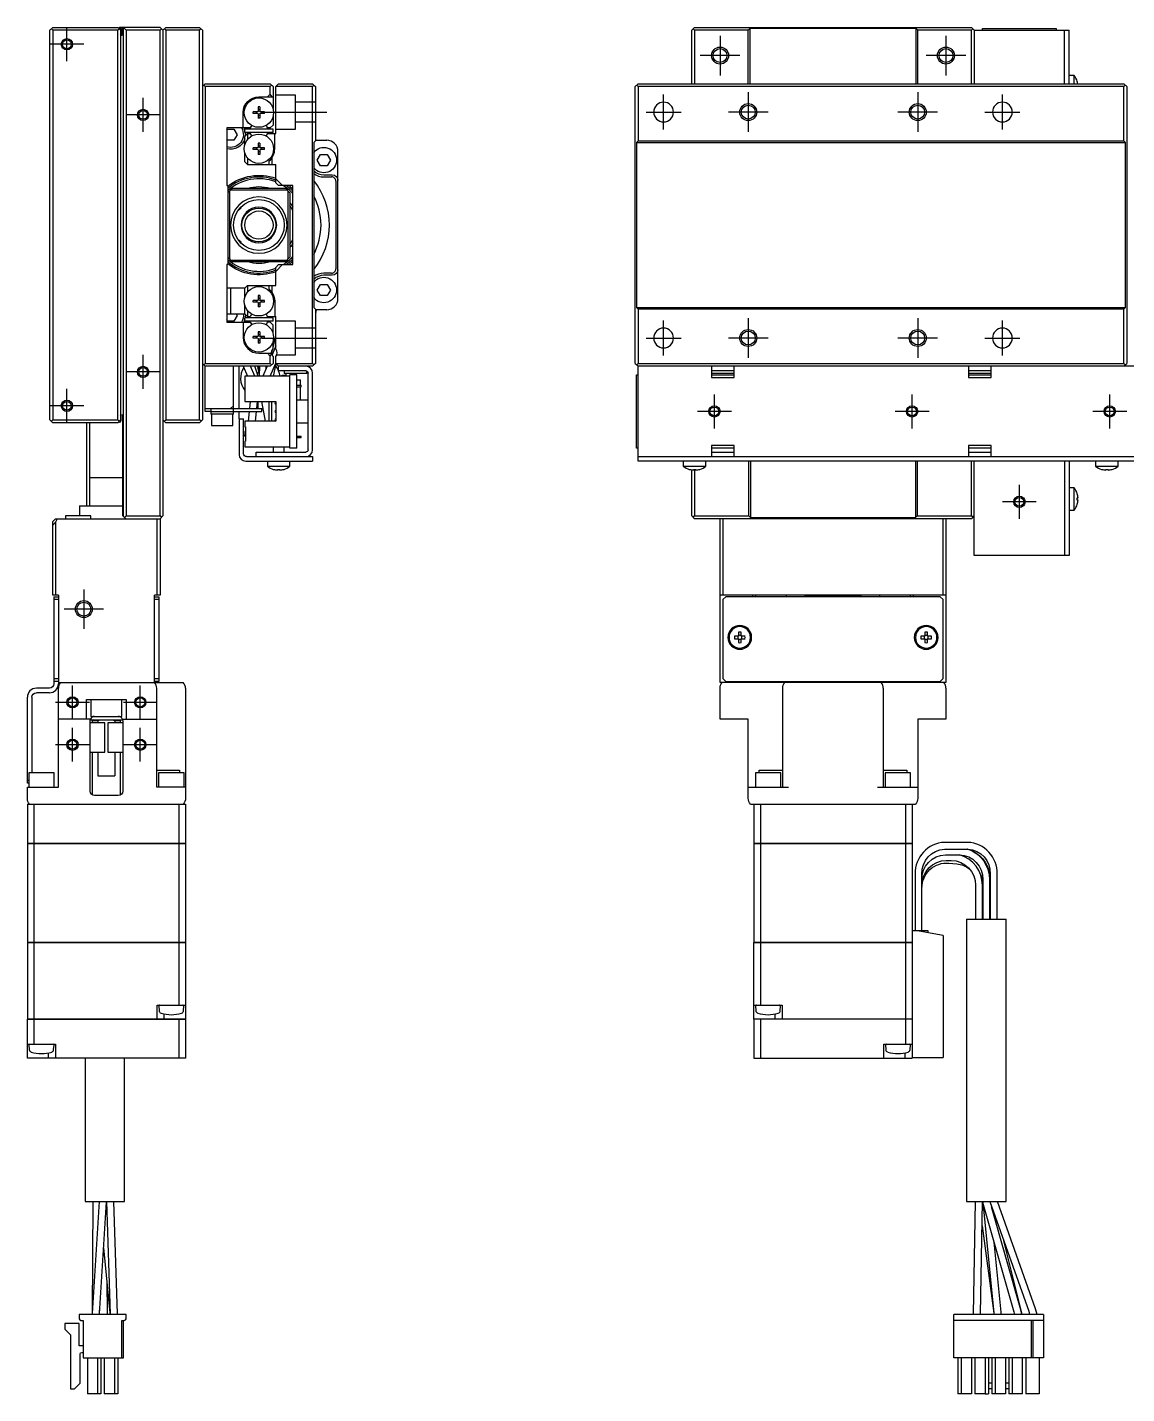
# Model space of a CAD drawing. Extents: x 0 to 762, y -8 to 465.
# Drawn here: x 412.1 to 606.8, y 116.2 to 358.1 of the extents above; entities that cross this region are included whole.
import ezdxf

# ---------------------------------------------------------------- set-up
doc = ezdxf.new("R2010")
doc.units = 0
doc.header["$LTSCALE"] = 0.5
doc.linetypes.add('CENTER', pattern=[50.8, 31.75, -6.35, 6.35, -6.35])
doc.linetypes.add('DASHED', pattern=[19.05, 12.7, -6.35])
for name, color, linetype in [('MSM_CENTER', 1, 'CENTER'), ('MSM_CONTINUOUS', 7, 'CONTINUOUS'), ('MSM_DASHED', 4, 'DASHED'), ('MSM_NARROW', 5, 'CONTINUOUS')]:
    doc.layers.add(name, color=color, linetype=linetype)

msp = doc.modelspace()

# ---------------------------------------------------------------- linework, layer by layer
at = {"layer": 'MSM_CENTER'}
for p, q in [((419.14, 352.1), (419.14, 358.1)), ((534.79, 356.6), (534.79, 349.6)), ((574.79, 356.6), (574.79, 349.6)), ((422.14, 355.1), (416.14, 355.1)), ((538.29, 353.1), (531.29, 353.1)), ((578.29, 353.1), (571.29, 353.1)), ((524.79, 340), (524.79, 346.2)), ((539.79, 346.6), (539.79, 339.6)), ((569.79, 346.6), (569.79, 339.6)), ((584.79, 340), (584.79, 346.2)), ((432.64, 339.6), (432.64, 345.6)), ((435.64, 342.6), (429.64, 342.6)), ((453.64, 343.1), (465.14, 343.1)), ((521.69, 343.1), (527.89, 343.1)), ((543.29, 343.1), (536.29, 343.1)), ((573.29, 343.1), (566.29, 343.1)), ((581.69, 343.1), (587.89, 343.1)), ((524.79, 300), (524.79, 306.2)), ((539.79, 306.6), (539.79, 299.6)), ((569.79, 306.6), (569.79, 299.6)), ((584.79, 300), (584.79, 306.2)), ((453.64, 303.1), (465.14, 303.1)), ((521.69, 303.1), (527.89, 303.1)), ((543.29, 303.1), (536.29, 303.1)), ((573.29, 303.1), (566.29, 303.1)), ((581.69, 303.1), (587.89, 303.1)), ((432.64, 294.1), (432.64, 300.1)), ((435.64, 297.1), (429.64, 297.1)), ((419.14, 288.1), (419.14, 294.1)), ((533.79, 287.1), (533.79, 293.1)), ((568.79, 287.1), (568.79, 293.1)), ((603.79, 287.1), (603.79, 293.1)), ((422.14, 291.1), (416.14, 291.1)), ((536.79, 290.1), (530.79, 290.1)), ((571.79, 290.1), (565.79, 290.1)), ((606.79, 290.1), (600.79, 290.1)), ((587.79, 271.1), (587.79, 277.1)), ((590.79, 274.1), (584.79, 274.1)), ((422.14, 258.6), (422.14, 251.6)), ((425.64, 255.1), (418.64, 255.1)), ((420.14, 235.6), (420.14, 241.6)), ((432.14, 235.6), (432.14, 241.6)), ((423.14, 238.6), (417.14, 238.6)), ((435.14, 238.6), (429.14, 238.6)), ((420.14, 228.1), (420.14, 234.1)), ((432.14, 228.1), (432.14, 234.1)), ((423.14, 231.1), (417.14, 231.1)), ((435.14, 231.1), (429.14, 231.1))]:
    msp.add_line(p, q, dxfattribs=at)
at = {"layer": 'MSM_CONTINUOUS'}
for p, q in [((416.64, 358.1), (416.14, 357.6)), ((416.64, 358.1), (428.14, 358.1)), ((428.14, 358.1), (428.39, 357.85)), ((428.34, 358), (428.44, 358.1)), ((435.64, 358.1), (428.44, 358.1)), ((428.94, 356.7), (428.94, 358.1)), ((429.64, 357.6), (429.14, 358.1)), ((429.14, 271.5), (429.14, 358.1)), ((436.14, 357.6), (435.64, 358.1)), ((436.14, 357.6), (436.64, 358.1)), ((436.64, 358.1), (442.64, 358.1)), ((443.14, 357.6), (442.64, 358.1)), ((530.29, 358.1), (529.79, 357.6)), ((530.29, 358.1), (579.29, 358.1)), ((579.29, 358.1), (579.79, 357.6)), ((416.14, 288.6), (416.14, 357.6)), ((416.64, 357.6), (416.39, 357.85)), ((428.14, 357.6), (416.64, 357.6)), ((416.64, 357.6), (416.64, 288.6)), ((428.39, 357.85), (428.14, 357.6)), ((428.14, 288.6), (428.14, 357.6)), ((428.24, 358), (428.44, 358)), ((428.39, 357.85), (428.64, 357.6)), ((428.64, 357.6), (428.64, 288.6)), ((428.64, 356.7), (428.94, 356.7)), ((428.74, 357), (428.74, 357.7)), ((435.64, 357.6), (429.64, 357.6)), ((429.64, 357.6), (429.64, 271.6)), ((435.89, 357.85), (435.64, 357.6)), ((435.64, 271.6), (435.64, 357.6)), ((436.14, 357.6), (436.14, 271.6)), ((436.64, 357.6), (436.39, 357.85)), ((442.64, 357.6), (436.64, 357.6)), ((436.64, 357.6), (436.64, 288.6)), ((442.89, 357.85), (442.64, 357.6)), ((442.64, 288.6), (442.64, 357.6)), ((443.14, 357.6), (443.14, 288.6)), ((529.79, 348.1), (529.79, 357.6)), ((530.29, 357.6), (530.04, 357.85)), ((539.79, 357.6), (530.29, 357.6)), ((530.29, 357.6), (530.29, 348.1)), ((539.79, 357.6), (540.09, 357.9)), ((539.79, 348.1), (539.79, 357.6)), ((569.49, 357.9), (540.09, 357.9)), ((540.09, 357.9), (540.09, 348.1)), ((569.49, 357.9), (569.79, 357.6)), ((569.49, 348.1), (569.49, 357.9)), ((579.29, 357.6), (569.79, 357.6)), ((569.79, 348.1), (569.79, 357.6)), ((579.54, 357.85), (579.29, 357.6)), ((579.29, 348.1), (579.29, 357.6)), ((579.79, 357.6), (596.59, 357.6)), ((579.79, 357.6), (579.79, 348.1)), ((581.29, 357.6), (581.29, 357.9)), ((581.29, 357.9), (594.29, 357.9)), ((594.29, 357.9), (594.29, 357.6)), ((595.79, 348.1), (595.79, 357.6)), ((596.59, 348.1), (596.59, 357.6)), ((597.49, 349.6), (596.59, 349.6)), ((597.49, 348.1), (597.49, 349.6)), ((598.05, 348.53), (598.05, 348.55)), ((443.14, 347.6), (443.64, 348.1)), ((443.64, 347.6), (443.39, 347.85)), ((443.64, 348.1), (455.14, 348.1)), ((443.64, 347.6), (443.64, 298.6)), ((455.14, 347.6), (443.64, 347.6)), ((455.14, 346.3), (454.64, 345.8)), ((455.14, 348.1), (455.64, 347.6)), ((455.39, 347.85), (455.14, 347.6)), ((455.14, 346.3), (455.14, 347.6)), ((455.49, 345.8), (455.14, 346.3)), ((455.64, 347.6), (455.64, 343.72)), ((456.14, 347.6), (456.64, 348.1)), ((456.14, 339.3), (456.14, 347.6)), ((462.64, 347.6), (456.14, 347.6)), ((456.64, 348.1), (462.64, 348.1)), ((462.64, 348.1), (462.89, 347.85)), ((462.89, 347.85), (462.64, 347.6)), ((462.64, 298.6), (462.64, 347.6)), ((462.89, 347.85), (463.14, 347.6)), ((463.14, 347.6), (463.14, 338)), ((520.29, 348.1), (519.79, 347.6)), ((519.79, 298.6), (519.79, 347.6)), ((520.04, 347.85), (520.29, 347.6)), ((520.29, 348.1), (606.29, 348.1)), ((520.29, 347.6), (520.29, 338)), ((606.29, 347.6), (520.29, 347.6)), ((606.79, 347.6), (606.29, 348.1)), ((606.29, 347.6), (606.54, 347.85)), ((606.29, 338), (606.29, 347.6)), ((606.79, 347.6), (606.79, 298.6)), ((453.28, 344), (452.99, 344)), ((452.99, 344), (452.99, 343.21)), ((453.14, 345.8), (455.64, 345.8)), ((453.28, 344), (453.28, 343.21)), ((450.34, 340.3), (450.34, 343)), ((452.93, 343.15), (452.14, 343.15)), ((452.14, 342.86), (452.14, 343.15)), ((452.93, 342.86), (452.14, 342.86)), ((452.67, 343.15), (452.67, 342.86)), ((453.28, 343.47), (452.99, 343.47)), ((452.99, 342.8), (452.99, 342)), ((452.99, 342.53), (453.28, 342.53)), ((453.28, 342), (452.99, 342)), ((453.28, 342.8), (453.28, 342)), ((454.14, 343.15), (453.34, 343.15)), ((454.14, 342.86), (453.34, 342.86)), ((453.61, 343.15), (453.61, 342.86)), ((454.14, 342.86), (454.14, 343.15)), ((455.64, 342.29), (455.64, 340.8)), ((455.74, 343.1), (456.14, 343.1)), ((451.59, 340.3), (447.44, 340.3)), ((447.44, 340.3), (447.44, 330.1)), ((447.44, 339.89), (447.56, 340.1)), ((447.56, 340.1), (448.71, 340.1)), ((448.71, 340.1), (449.29, 339.1)), ((449.29, 339.1), (448.71, 338.1)), ((455.64, 340.1), (450.64, 340.1)), ((450.64, 339.5), (450.64, 340.1)), ((455.64, 339.5), (450.64, 339.5)), ((451.14, 339.3), (450.64, 338.8)), ((450.64, 337.32), (450.64, 338.8)), ((451.14, 339.3), (451.14, 338.27)), ((451.14, 339.3), (451.59, 339.3)), ((451.81, 340.68), (451.59, 340.3)), ((451.59, 339.3), (451.67, 339.17)), ((454.46, 338.93), (454.68, 339.3)), ((454.68, 340.3), (454.6, 340.44)), ((455.14, 340.3), (454.68, 340.3)), ((454.68, 339.3), (456.14, 339.3)), ((455.14, 340.3), (455.64, 340.8)), ((455.64, 339.5), (455.64, 340.1)), ((455.94, 336.6), (455.94, 339.3)), ((447.56, 338.1), (447.44, 338.32)), ((448.71, 338.1), (447.56, 338.1)), ((452.93, 336.75), (452.14, 336.75)), ((452.14, 336.46), (452.14, 336.75)), ((452.93, 336.46), (452.14, 336.46)), ((452.67, 336.75), (452.67, 336.46)), ((453.28, 337.6), (452.99, 337.6)), ((452.99, 337.6), (452.99, 336.81)), ((453.28, 337.07), (452.99, 337.07)), ((452.99, 336.4), (452.99, 335.6)), ((453.28, 337.6), (453.28, 336.81)), ((453.28, 336.4), (453.28, 335.6)), ((454.14, 336.75), (453.34, 336.75)), ((454.14, 336.46), (453.34, 336.46)), ((453.61, 336.75), (453.61, 336.46)), ((454.14, 336.46), (454.14, 336.75)), ((462.84, 337.7), (463.14, 338)), ((462.84, 337.7), (462.84, 308.5)), ((463.14, 338.1), (465.14, 338.1)), ((519.99, 337.7), (520.29, 338)), ((519.99, 337.7), (519.99, 308.5)), ((519.99, 337.7), (606.59, 337.7)), ((520.29, 338), (606.29, 338)), ((606.29, 338), (606.59, 337.7)), ((606.59, 308.5), (606.59, 337.7)), ((450.64, 334.3), (450.64, 335.89)), ((450.64, 334.3), (451.14, 333.8)), ((451.14, 334.94), (451.14, 333.8)), ((452.99, 336.13), (453.28, 336.13)), ((453.28, 335.6), (452.99, 335.6)), ((454.94, 333.8), (454.94, 334.46)), ((455.44, 335.01), (455.44, 333.8)), ((463.48, 334.6), (464.06, 335.6)), ((464.06, 333.6), (463.48, 334.6)), ((464.06, 335.6), (465.21, 335.6)), ((465.21, 335.6), (465.79, 334.6)), ((465.79, 334.6), (465.21, 333.6)), ((467.14, 310.1), (467.14, 336.1)), ((451.14, 333.8), (456.14, 333.8)), ((456.14, 330.6), (456.14, 333.8)), ((465.21, 333.6), (464.06, 333.6)), ((464.64, 332), (466.14, 332)), ((464.64, 331.62), (466.01, 331.62)), ((447.44, 330.1), (447.64, 330.1)), ((447.64, 330.1), (447.64, 316.1)), ((447.64, 328.8), (447.94, 329.1)), ((448.14, 329.3), (447.94, 329.1)), ((447.94, 329.1), (447.94, 317.1)), ((448.14, 329.3), (448.44, 329.6)), ((458.14, 329.3), (448.14, 329.3)), ((448.44, 329.6), (457.84, 329.6)), ((456.14, 331.31), (457.34, 330.1)), ((456.64, 330.1), (456.14, 330.6)), ((459.14, 330.1), (456.64, 330.1)), ((457.84, 329.6), (458.14, 329.3)), ((458.34, 329.1), (458.14, 329.3)), ((458.34, 317.1), (458.34, 329.1)), ((458.34, 329.1), (458.64, 328.8)), ((459.14, 316.1), (459.14, 330.1)), ((466.76, 330.88), (466.76, 315.33)), ((458.64, 328.8), (458.64, 317.4)), ((449.58, 325.85), (449.71, 325.85)), ((449.71, 325.85), (449.94, 326.08)), ((449.71, 325.85), (449.71, 326.02)), ((449.94, 326.27), (449.94, 326.08)), ((450.17, 324.17), (450.17, 324.17)), ((451.76, 325.9), (451.69, 325.9)), ((451.76, 325.9), (451.83, 325.97)), ((454.45, 325.97), (454.51, 325.9)), ((454.58, 325.9), (454.51, 325.9)), ((456.1, 324.17), (456.1, 324.17)), ((449.71, 320.35), (449.58, 320.35)), ((449.58, 320.35), (449.58, 320.35)), ((449.71, 320.19), (449.71, 320.35)), ((449.94, 320.13), (449.71, 320.35)), ((449.94, 320.13), (449.94, 319.94)), ((447.94, 317.1), (447.64, 317.4)), ((447.94, 317.1), (448.14, 316.9)), ((448.14, 316.9), (458.14, 316.9)), ((448.44, 316.6), (448.14, 316.9)), ((458.14, 316.9), (457.84, 316.6)), ((458.14, 316.9), (458.34, 317.1)), ((458.64, 317.4), (458.34, 317.1)), ((447.64, 316.1), (447.44, 316.1)), ((447.44, 316.1), (447.44, 305.9)), ((457.84, 316.6), (448.44, 316.6)), ((457.34, 316.1), (456.14, 314.9)), ((456.14, 315.6), (456.64, 316.1)), ((456.14, 312.4), (456.14, 315.6)), ((456.64, 316.1), (459.14, 316.1)), ((466.01, 314.59), (464.64, 314.59)), ((451.14, 312.4), (450.64, 311.9)), ((451.14, 312.4), (451.14, 311.27)), ((451.14, 312.4), (456.14, 312.4)), ((454.94, 311.75), (454.94, 312.4)), ((455.44, 312.4), (455.44, 311.2)), ((463.48, 311.6), (464.06, 312.6)), ((464.06, 312.6), (465.21, 312.6)), ((466.14, 314.2), (464.64, 314.2)), ((465.21, 312.6), (465.79, 311.6)), ((450.64, 311.9), (447.44, 311.9)), ((448.14, 311.9), (448.14, 307.4)), ((450.64, 310.32), (450.64, 311.9)), ((452.93, 309.75), (452.14, 309.75)), ((452.14, 309.46), (452.14, 309.75)), ((452.67, 309.75), (452.67, 309.46)), ((453.28, 310.6), (452.99, 310.6)), ((452.99, 310.6), (452.99, 309.81)), ((453.28, 310.07), (452.99, 310.07)), ((453.28, 310.6), (453.28, 309.81)), ((454.14, 309.75), (453.34, 309.75)), ((453.61, 309.75), (453.61, 309.46)), ((454.14, 309.46), (454.14, 309.75)), ((464.06, 310.6), (463.48, 311.6)), ((465.21, 310.6), (464.06, 310.6)), ((465.79, 311.6), (465.21, 310.6)), ((447.44, 307.4), (450.64, 307.4)), ((449.12, 307.4), (449.29, 307.1)), ((450.64, 307.4), (450.64, 308.89)), ((450.64, 307.4), (451.14, 306.9)), ((451.14, 307.94), (451.14, 306.9)), ((452.93, 309.46), (452.14, 309.46)), ((452.99, 309.4), (452.99, 308.6)), ((452.99, 309.13), (453.28, 309.13)), ((453.28, 308.6), (452.99, 308.6)), ((453.28, 309.4), (453.28, 308.6)), ((454.14, 309.46), (453.34, 309.46)), ((454.68, 306.9), (454.46, 307.28)), ((455.94, 309.6), (455.94, 306.9)), ((463.14, 308.2), (462.84, 308.5)), ((463.14, 308.2), (463.14, 298.6)), ((463.26, 308.1), (463.14, 307.4)), ((465.14, 308.1), (463.14, 308.1)), ((520.29, 308.2), (519.99, 308.5)), ((519.99, 308.5), (606.59, 308.5)), ((520.29, 308.2), (520.29, 298.6)), ((606.29, 308.2), (520.29, 308.2)), ((606.59, 308.5), (606.29, 308.2)), ((606.29, 298.6), (606.29, 308.2)), ((447.56, 306.1), (447.44, 306.32)), ((447.44, 305.9), (451.59, 305.9)), ((448.71, 306.1), (447.56, 306.1)), ((449.29, 307.1), (448.71, 306.1)), ((450.34, 305.9), (450.34, 303.2)), ((455.64, 306.7), (450.64, 306.7)), ((450.64, 306.1), (450.64, 306.7)), ((455.64, 306.1), (450.64, 306.1)), ((451.14, 306.9), (451.59, 306.9)), ((451.67, 307.04), (451.59, 306.9)), ((451.59, 305.9), (451.81, 305.53)), ((454.6, 305.77), (454.68, 305.9)), ((454.68, 306.9), (456.14, 306.9)), ((455.14, 305.9), (454.68, 305.9)), ((455.64, 305.4), (455.14, 305.9)), ((455.64, 306.1), (455.64, 306.7)), ((455.64, 303.92), (455.64, 305.4)), ((456.14, 301.17), (456.14, 306.9)), ((452.93, 303.35), (452.14, 303.35)), ((452.14, 303.06), (452.14, 303.35)), ((452.93, 303.06), (452.14, 303.06)), ((452.67, 303.35), (452.67, 303.06)), ((453.28, 304.2), (452.99, 304.2)), ((452.99, 304.2), (452.99, 303.41)), ((453.28, 303.67), (452.99, 303.67)), ((452.99, 303), (452.99, 302.2)), ((452.99, 302.73), (453.28, 302.73)), ((453.28, 304.2), (453.28, 303.41)), ((453.28, 303), (453.28, 302.2)), ((454.14, 303.35), (453.34, 303.35)), ((454.14, 303.06), (453.34, 303.06)), ((453.61, 303.35), (453.61, 303.06)), ((454.14, 303.06), (454.14, 303.35)), ((455.97, 303.1), (455.64, 301.59)), ((455.64, 301.17), (455.64, 302.49)), ((455.74, 303.1), (456.14, 303.1)), ((453.28, 302.2), (452.99, 302.2)), ((453.14, 300.4), (455.39, 300.4)), ((454.64, 300.4), (455.14, 299.9)), ((455.14, 299.9), (455.41, 300.29)), ((455.5, 300.97), (455.39, 300.45)), ((456.14, 301.72), (455.46, 300.13)), ((443.64, 298.1), (443.14, 298.6)), ((443.39, 298.35), (443.64, 298.6)), ((443.64, 298.6), (455.14, 298.6)), ((455.14, 298.1), (443.64, 298.1)), ((443.64, 290.1), (443.64, 298.1)), ((448.64, 289.6), (448.64, 298.1)), ((449.67, 290.6), (449.67, 298.1)), ((450.37, 298.1), (451.11, 296.35)), ((452.42, 296.35), (451.67, 298.1)), ((452.99, 296.35), (452.43, 298.1)), ((453.08, 297.37), (452.94, 298.1)), ((453.06, 298.1), (453.19, 297.17)), ((453.23, 298.1), (453.2, 296.35)), ((454.6, 298.1), (453.86, 296.35)), ((454.42, 297.69), (454.43, 298.1)), ((455.14, 298.6), (455.14, 299.9)), ((455.14, 298.6), (455.39, 298.35)), ((455.64, 298.6), (455.14, 298.1)), ((455.16, 296.35), (456.14, 298.65)), ((455.64, 299.84), (455.64, 298.6)), ((455.73, 296.35), (456.2, 298.54)), ((456.14, 298.6), (456.14, 299.84)), ((456.14, 298.6), (462.64, 298.6)), ((456.64, 298.1), (456.14, 298.6)), ((456.64, 297.3), (456.64, 298.1)), ((462.64, 298.1), (456.64, 298.1)), ((462.64, 298.6), (462.89, 298.35)), ((462.89, 298.35), (462.64, 298.1)), ((463.14, 298.6), (462.89, 298.35)), ((519.79, 298.6), (520.04, 298.35)), ((520.29, 298.6), (520.04, 298.35)), ((520.04, 298.35), (520.29, 298.1)), ((520.29, 298.6), (606.29, 298.6)), ((520.29, 281.3), (520.29, 298.1)), ((613.29, 298.1), (520.29, 298.1)), ((533.29, 298.1), (533.29, 296.1)), ((537.29, 296.1), (537.29, 298.1)), ((578.79, 298.1), (578.79, 296.1)), ((582.79, 296.1), (582.79, 298.1)), ((606.54, 298.35), (606.29, 298.6)), ((606.29, 298.1), (606.54, 298.35)), ((606.54, 298.35), (606.79, 298.6)), ((450.64, 296.35), (450.64, 291.85)), ((458.64, 296.35), (450.64, 296.35)), ((461.44, 297.3), (456.64, 297.3)), ((457.24, 296.35), (457.24, 296.51)), ((457.24, 296.51), (457.95, 296.51)), ((457.64, 297.3), (457.64, 296.8)), ((461.64, 296.8), (457.64, 296.8)), ((457.95, 296.51), (457.95, 296.8)), ((459.84, 296.6), (458.64, 296.6)), ((458.64, 283.6), (458.64, 296.6)), ((459.84, 283.6), (459.84, 296.6)), ((459.84, 295.71), (460.52, 295.71)), ((460.52, 294.73), (460.52, 295.71)), ((461.64, 296.8), (461.64, 297.25)), ((461.84, 283.3), (461.84, 296.9)), ((462.64, 283.3), (462.64, 296.9)), ((519.99, 296.6), (520.29, 296.6)), ((519.99, 283.6), (519.99, 296.6)), ((537.29, 297.3), (533.29, 297.3)), ((537.29, 296.8), (533.29, 296.8)), ((533.29, 296.6), (537.29, 296.6)), ((533.29, 296.1), (537.29, 296.1)), ((582.79, 297.3), (578.79, 297.3)), ((582.79, 296.8), (578.79, 296.8)), ((578.79, 296.6), (582.79, 296.6)), ((578.79, 296.1), (582.79, 296.1)), ((459.84, 294.73), (460.64, 294.73)), ((459.84, 294.48), (460.64, 294.48)), ((460.52, 292.1), (460.52, 294.48)), ((460.64, 294.48), (460.64, 294.73)), ((443.64, 290.6), (453.64, 290.6)), ((444.64, 290.6), (444.64, 289.6)), ((448.64, 291.1), (448.14, 290.6)), ((450.64, 291.85), (456.14, 291.85)), ((451.58, 291.85), (451.46, 290.6)), ((452.77, 290.6), (452.88, 291.85)), ((453, 290.6), (453.03, 291.85)), ((453.62, 291.85), (454.24, 288.35)), ((453.64, 290.1), (453.64, 290.6)), ((454.94, 288.35), (454.94, 291.85)), ((455.44, 288.35), (455.44, 291.85)), ((456.14, 291.85), (456.14, 288.35)), ((461.84, 292.1), (459.84, 292.1)), ((416.14, 288.6), (416.64, 288.1)), ((416.39, 288.35), (416.64, 288.6)), ((416.64, 288.6), (428.14, 288.6)), ((428.14, 288.1), (416.64, 288.1)), ((422.64, 288.1), (422.64, 273.4)), ((423.14, 288.1), (423.14, 273.4)), ((428.14, 288.6), (428.39, 288.35)), ((428.64, 288.6), (428.14, 288.1)), ((428.44, 288.2), (428.24, 288.2)), ((428.64, 289.5), (429.04, 289.5)), ((428.74, 288.5), (428.74, 289.2)), ((429.04, 271.6), (429.04, 289.5)), ((436.64, 288.1), (436.14, 288.6)), ((436.39, 288.35), (436.64, 288.6)), ((436.64, 288.6), (442.64, 288.6)), ((442.64, 288.1), (436.64, 288.1)), ((442.89, 288.35), (442.64, 288.6)), ((442.64, 288.1), (443.14, 288.6)), ((444.64, 290.1), (443.64, 290.1)), ((444.64, 290.1), (453.64, 290.1)), ((448.64, 289.6), (444.64, 289.6)), ((444.74, 289.6), (444.74, 287.6)), ((448.54, 287.6), (448.54, 289.6)), ((449.64, 288.8), (450.44, 288.8)), ((449.64, 288.8), (449.64, 282.5)), ((449.67, 288.8), (449.67, 290.1)), ((450.44, 282.6), (450.44, 288.8)), ((450.64, 288.35), (450.64, 287.35)), ((456.14, 288.35), (450.64, 288.35)), ((451.42, 290.1), (451.26, 288.35)), ((452.56, 288.35), (452.72, 290.1)), ((459.84, 288.1), (461.84, 288.1)), ((444.74, 287.6), (448.54, 287.6)), ((450.64, 285.85), (450.44, 285.85)), ((450.64, 287.35), (450.74, 287.35)), ((450.64, 286.55), (450.64, 285.65)), ((450.74, 286.55), (450.64, 286.55)), ((450.74, 286.18), (450.64, 286.18)), ((450.74, 286.03), (450.64, 286.03)), ((450.74, 285.65), (450.64, 285.65)), ((450.74, 287.35), (450.74, 284.85)), ((459.84, 285.73), (460.64, 285.73)), ((459.84, 285.48), (460.64, 285.48)), ((460.64, 285.48), (460.64, 285.73)), ((450.64, 284.85), (450.64, 283.85)), ((450.64, 284.85), (450.74, 284.85)), ((450.64, 283.85), (458.64, 283.85)), ((455.64, 283.85), (455.64, 282.9)), ((457.64, 282.9), (457.64, 283.85)), ((459.84, 283.6), (458.64, 283.6)), ((520.29, 283.6), (519.99, 283.6)), ((537.29, 284.1), (533.29, 284.1)), ((533.29, 284.1), (533.29, 282.1)), ((537.29, 283.6), (533.29, 283.6)), ((537.29, 282.1), (537.29, 284.1)), ((582.79, 284.1), (578.79, 284.1)), ((578.79, 284.1), (578.79, 282.1)), ((582.79, 283.6), (578.79, 283.6)), ((582.79, 282.1), (582.79, 284.1)), ((450.84, 281.3), (462.64, 281.3)), ((450.94, 282.1), (462.64, 282.1)), ((452.64, 282.1), (452.64, 282.9)), ((452.64, 282.9), (461.44, 282.9)), ((454.64, 281.3), (454.64, 280.41)), ((458.64, 280.41), (458.64, 281.3)), ((462.64, 282.1), (462.64, 281.3)), ((520.29, 282.1), (613.29, 282.1)), ((613.29, 281.3), (520.29, 281.3)), ((528.29, 281.3), (528.29, 280.41)), ((532.29, 280.41), (532.29, 281.3)), ((533.29, 282.9), (537.29, 282.9)), ((539.89, 271.6), (539.89, 281.3)), ((540.19, 281.3), (540.19, 271.3)), ((569.39, 281.3), (569.39, 271.3)), ((569.69, 281.3), (569.69, 271.6)), ((578.79, 282.9), (582.79, 282.9)), ((579.29, 271.6), (579.29, 281.3)), ((579.79, 264.6), (579.79, 281.3)), ((595.79, 281.3), (595.79, 264.6)), ((596.59, 281.3), (596.59, 264.6)), ((601.29, 281.3), (601.29, 280.41)), ((605.29, 280.41), (605.29, 281.3)), ((423.14, 278.4), (429.04, 278.4)), ((454.64, 280.41), (458.64, 280.41)), ((455.69, 279.85), (455.71, 279.85)), ((456.44, 279.85), (456.84, 279.85)), ((456.44, 279.72), (456.44, 279.85)), ((456.84, 279.85), (456.84, 279.72)), ((457.57, 279.85), (457.59, 279.85)), ((528.29, 280.41), (532.29, 280.41)), ((529.34, 279.85), (529.36, 279.85)), ((529.79, 271.6), (529.79, 279.75)), ((530.09, 279.85), (530.49, 279.85)), ((530.09, 279.72), (530.09, 279.85)), ((530.29, 279.85), (530.29, 271.6)), ((530.49, 279.85), (530.49, 279.72)), ((531.22, 279.85), (531.24, 279.85)), ((601.29, 280.41), (605.29, 280.41)), ((602.34, 279.85), (602.36, 279.85)), ((603.09, 279.85), (603.49, 279.85)), ((603.09, 279.72), (603.09, 279.85)), ((603.49, 279.85), (603.49, 279.72)), ((604.22, 279.85), (604.24, 279.85)), ((597.49, 276.6), (596.59, 276.6)), ((597.49, 272.6), (597.49, 276.6)), ((421.39, 273.4), (429.04, 273.4)), ((421.39, 273.4), (421.39, 271.6)), ((598.05, 275.53), (598.05, 275.55)), ((598.05, 274.8), (598.18, 274.8)), ((598.05, 274.4), (598.05, 274.8)), ((598.18, 274.4), (598.05, 274.4)), ((598.05, 273.65), (598.05, 273.68)), ((416.64, 270.6), (417.14, 271.1)), ((417.44, 271.1), (417.14, 270.49)), ((417.14, 271.1), (435.64, 271.1)), ((423.39, 271.6), (418.89, 271.6)), ((418.89, 271.6), (418.89, 271.1)), ((423.39, 271.1), (423.39, 271.6)), ((429.04, 271.6), (429.34, 271.3)), ((429.34, 271.3), (429.64, 271.6)), ((429.34, 271.3), (429.54, 271.1)), ((429.64, 271.6), (435.64, 271.6)), ((435.14, 257.6), (435.14, 271.1)), ((435.64, 271.6), (435.89, 271.35)), ((436.14, 271.6), (435.64, 271.1)), ((435.64, 271.1), (435.64, 257.6)), ((529.79, 271.6), (530.29, 271.1)), ((530.04, 271.35), (530.29, 271.6)), ((530.29, 271.6), (539.89, 271.6)), ((579.29, 271.1), (530.29, 271.1)), ((534.79, 242.1), (534.79, 271.1)), ((535.29, 271.1), (535.29, 257.6)), ((540.19, 271.3), (539.89, 271.6)), ((540.19, 271.3), (569.39, 271.3)), ((569.69, 271.6), (569.39, 271.3)), ((569.69, 271.6), (579.29, 271.6)), ((574.29, 257.6), (574.29, 271.1)), ((574.79, 271.1), (574.79, 242.1)), ((579.29, 271.6), (579.54, 271.35)), ((579.29, 271.1), (579.54, 271.35)), ((579.54, 271.35), (579.79, 271.6)), ((596.59, 272.6), (597.49, 272.6)), ((416.64, 257.6), (416.64, 270.6)), ((417.14, 270.49), (416.64, 269.99)), ((417.14, 270.49), (417.14, 257.6)), ((596.59, 264.6), (579.79, 264.6)), ((417.64, 257.6), (416.64, 257.6)), ((416.84, 257.3), (417.64, 257.3)), ((416.84, 257.3), (416.84, 241.9)), ((417.64, 256.8), (416.84, 256.8)), ((417.64, 257.6), (417.64, 241.9)), ((435.64, 257.6), (434.64, 257.6)), ((434.64, 242.1), (434.64, 257.6)), ((434.64, 257.3), (435.44, 257.3)), ((435.44, 256.8), (434.64, 256.8)), ((435.44, 257.3), (435.44, 242.3)), ((574.79, 257.6), (534.79, 257.6)), ((535.79, 257.3), (535.29, 256.8)), ((535.29, 256.8), (535.29, 242.8)), ((573.79, 257.3), (535.79, 257.3)), ((540.54, 257.6), (540.54, 257.3)), ((541.04, 257.6), (541.04, 257.3)), ((546.54, 257.3), (546.54, 257.6)), ((549.99, 257.6), (549.79, 257.4)), ((559.79, 257.4), (549.79, 257.4)), ((549.79, 257.4), (549.79, 257.3)), ((559.79, 257.4), (559.59, 257.6)), ((559.79, 257.3), (559.79, 257.4)), ((563.04, 257.6), (563.04, 257.3)), ((568.54, 257.3), (568.54, 257.6)), ((569.04, 257.3), (569.04, 257.6)), ((574.29, 256.8), (573.79, 257.3)), ((574.29, 242.8), (574.29, 256.8)), ((538.05, 250.34), (537.37, 250.34)), ((537.37, 249.86), (538.05, 249.86)), ((538.05, 251.02), (538.05, 250.34)), ((538.05, 249.86), (538.05, 249.19)), ((538.53, 250.34), (538.53, 251.02)), ((539.21, 250.34), (538.53, 250.34)), ((538.53, 249.19), (538.53, 249.86)), ((538.53, 249.86), (539.21, 249.86)), ((571.05, 250.34), (570.37, 250.34)), ((570.37, 249.86), (571.05, 249.86)), ((571.05, 251.02), (571.05, 250.34)), ((571.05, 249.86), (571.05, 249.19)), ((571.53, 250.34), (571.53, 251.02)), ((572.21, 250.34), (571.53, 250.34)), ((571.53, 249.19), (571.53, 249.86)), ((571.53, 249.86), (572.21, 249.86)), ((416.84, 242.8), (417.64, 242.8)), ((417.64, 242.3), (416.84, 242.3)), ((417.64, 242.1), (434.64, 242.1)), ((434.64, 242.8), (435.44, 242.8)), ((435.44, 242.3), (434.64, 242.3)), ((434.66, 242.1), (439.76, 242.1)), ((574.79, 242.1), (534.79, 242.1)), ((535.29, 242.8), (535.79, 242.3)), ((535.79, 242.3), (573.79, 242.3)), ((540.54, 242.3), (540.54, 242.1)), ((544.79, 242.3), (544.79, 242.1)), ((545.79, 242.3), (545.79, 242.1)), ((547.29, 242.3), (547.29, 242.1)), ((562.29, 242.1), (562.29, 242.3)), ((563.79, 242.3), (563.79, 242.1)), ((564.79, 242.1), (564.79, 242.3)), ((569.04, 242.1), (569.04, 242.3)), ((573.79, 242.3), (574.29, 242.8)), ((412.14, 224.3), (412.14, 239.5)), ((412.94, 239.5), (412.94, 226.1)), ((416.04, 241.1), (413.74, 241.1)), ((416.04, 240.3), (413.74, 240.3)), ((417.64, 223.6), (417.64, 241.1)), ((435.04, 223.6), (435.04, 241.1)), ((440.14, 241.1), (440.14, 221.6)), ((534.79, 235.6), (534.79, 241.1)), ((545.89, 223.6), (545.89, 241.1)), ((563.69, 241.1), (563.69, 223.6)), ((574.79, 241.1), (574.79, 235.6)), ((422.64, 239.1), (429.64, 239.1)), ((422.64, 235.6), (422.64, 239.1)), ((423.39, 239.1), (423.39, 236.1)), ((428.89, 236.1), (428.89, 239.1)), ((429.64, 239.1), (429.64, 235.6)), ((423.26, 235.6), (417.64, 235.6)), ((423.24, 222.9), (423.24, 235.3)), ((425.89, 235), (423.24, 235)), ((423.26, 235.51), (423.29, 235.6)), ((423.26, 235.6), (423.26, 235.51)), ((423.26, 235.5), (429.01, 235.5)), ((423.39, 236.1), (428.89, 236.1)), ((423.84, 235.5), (423.64, 235.3)), ((424.64, 235.3), (423.64, 235.3)), ((423.64, 235.3), (423.64, 235)), ((424.64, 235.3), (425, 235.51)), ((424.64, 235.3), (424.64, 235)), ((425.89, 229.8), (425.89, 235)), ((426.39, 235), (426.39, 229.8)), ((429.04, 235), (426.39, 235)), ((427.27, 235.51), (427.64, 235.3)), ((428.64, 235.3), (427.64, 235.3)), ((427.64, 235.3), (427.64, 235)), ((428.64, 235.3), (428.44, 235.5)), ((428.64, 235), (428.64, 235.3)), ((428.98, 235.59), (429.01, 235.51)), ((429.01, 235.6), (429.01, 235.51)), ((429.01, 235.6), (435.04, 235.6)), ((429.04, 235.3), (429.04, 222.9)), ((539.79, 235.6), (534.79, 235.6)), ((539.79, 221.6), (539.79, 235.6)), ((569.79, 235.6), (569.79, 221.6)), ((574.79, 235.6), (569.79, 235.6)), ((423.24, 229.8), (425.89, 229.8)), ((423.64, 229.8), (423.64, 222.21)), ((424.64, 229.8), (424.64, 225.6)), ((426.39, 229.8), (429.04, 229.8)), ((427.64, 229.8), (427.64, 225.6)), ((428.64, 222.21), (428.64, 229.8)), ((416.89, 226.1), (412.39, 226.1)), ((412.39, 226.1), (412.39, 223.6)), ((416.89, 223.6), (416.89, 226.1)), ((424.64, 225.6), (427.64, 225.6)), ((435.04, 226.6), (439.08, 226.6)), ((439.89, 226.1), (435.39, 226.1)), ((435.39, 226.1), (435.39, 223.6)), ((439.08, 226.6), (439.08, 226.1)), ((439.89, 223.6), (439.89, 226.1)), ((545.54, 226.1), (541.04, 226.1)), ((541.04, 226.1), (541.04, 223.6)), ((541.71, 226.1), (541.71, 226.6)), ((541.71, 226.6), (545.89, 226.6)), ((545.54, 223.6), (545.54, 226.1)), ((563.69, 226.6), (567.87, 226.6)), ((568.54, 226.1), (564.04, 226.1)), ((564.04, 226.1), (564.04, 223.6)), ((567.87, 226.6), (567.87, 226.1)), ((568.54, 223.6), (568.54, 226.1)), ((412.14, 224.8), (412.39, 224.8)), ((412.39, 224.3), (412.14, 224.3)), ((412.14, 221.6), (412.14, 223.6)), ((412.14, 223.6), (417.64, 223.6)), ((440.14, 223.6), (435.04, 223.6)), ((539.79, 223.6), (546.89, 223.6)), ((562.69, 223.6), (569.79, 223.6)), ((412.14, 220.6), (412.14, 213.61)), ((412.14, 220.6), (440.14, 220.6)), ((413.29, 220.6), (413.29, 213.61)), ((428.24, 222.1), (424.04, 222.1)), ((438.98, 220.6), (438.98, 213.61)), ((440.14, 220.6), (440.14, 213.61)), ((540.17, 220.6), (569.41, 220.6)), ((540.79, 220.6), (540.79, 213.61)), ((541.94, 220.6), (541.94, 213.61)), ((567.64, 220.6), (567.64, 213.61)), ((568.79, 220.6), (568.79, 213.61)), ((412.14, 213.61), (440.14, 213.61)), ((412.14, 213.6), (412.14, 196.11)), ((440.14, 213.6), (412.14, 213.6)), ((412.15, 213.6), (412.15, 213.61)), ((413.29, 213.6), (413.29, 196.11)), ((413.3, 213.6), (413.3, 213.61)), ((438.97, 213.6), (438.97, 213.61)), ((438.98, 213.6), (438.98, 196.11)), ((440.13, 213.6), (440.13, 213.61)), ((440.14, 213.6), (440.14, 196.11)), ((540.79, 213.61), (568.79, 213.61)), ((540.79, 213.6), (540.79, 196.11)), ((568.79, 213.6), (540.79, 213.6)), ((540.8, 213.6), (540.8, 213.61)), ((541.94, 213.6), (541.94, 196.11)), ((541.95, 213.6), (541.95, 213.61)), ((567.63, 213.6), (567.63, 213.61)), ((567.64, 213.6), (567.64, 196.11)), ((568.78, 213.6), (568.78, 213.61)), ((568.79, 213.6), (568.79, 175.6)), ((578.64, 213.8), (574.54, 213.8)), ((574.54, 212.6), (578.64, 212.6)), ((574.7, 211.6), (577.18, 211.6)), ((574.85, 210.6), (575.73, 210.6)), ((578.64, 212.59), (578.6, 212.6)), ((569.34, 208.2), (569.34, 198.2)), ((570.54, 198.2), (570.54, 208.2)), ((575.31, 210.13), (576.69, 210.01)), ((582.64, 208.2), (582.64, 200.2)), ((583.84, 200.2), (583.84, 208.2)), ((570.54, 205.72), (570.55, 205.96)), ((580.04, 206.2), (580.04, 200.2)), ((581.19, 207.92), (581.18, 207.94)), ((581.18, 207.94), (581.19, 207.92)), ((581.24, 207.2), (581.19, 207.92)), ((581.19, 207.92), (581.34, 206.7)), ((581.24, 200.2), (581.24, 207.2)), ((581.34, 207.2), (581.34, 200.2)), ((582.54, 200.2), (582.54, 207.2)), ((578.44, 200.2), (585.44, 200.2)), ((578.44, 200.2), (578.44, 150.2)), ((585.44, 150.2), (585.44, 200.2)), ((412.14, 196.11), (440.14, 196.11)), ((412.14, 196.1), (412.14, 182.5)), ((440.14, 196.1), (412.14, 196.1)), ((412.15, 196.1), (412.15, 196.11)), ((413.29, 196.1), (413.29, 182.5)), ((413.3, 196.1), (413.3, 196.11)), ((438.97, 196.1), (438.97, 196.11)), ((438.98, 196.1), (438.98, 185)), ((440.13, 196.1), (440.13, 196.11)), ((440.14, 196.1), (440.14, 182.5)), ((540.79, 196.11), (568.79, 196.11)), ((568.79, 196.1), (540.79, 196.1)), ((540.79, 182.5), (540.79, 196.1)), ((540.8, 196.1), (540.8, 196.11)), ((541.94, 196.1), (541.94, 185)), ((541.95, 196.1), (541.95, 196.11)), ((567.63, 196.1), (567.63, 196.11)), ((567.64, 196.1), (567.64, 182.5)), ((568.78, 196.1), (568.78, 196.11)), ((568.79, 198.2), (571.59, 198.2)), ((574.29, 197.34), (569.39, 198.2)), ((571.59, 198.2), (571.59, 197.82)), ((574.29, 197.34), (574.29, 175.7)), ((435.14, 185), (440.14, 185)), ((435.14, 182.5), (435.14, 185)), ((435.41, 184.79), (435.47, 184.02)), ((439.8, 184.02), (439.87, 184.79)), ((540.79, 185), (545.79, 185)), ((541.06, 184.79), (541.13, 184.02)), ((545.45, 184.02), (545.52, 184.79)), ((545.79, 185), (545.79, 182.5)), ((412.14, 182.5), (440.14, 182.5)), ((440.14, 182.49), (412.14, 182.49)), ((412.14, 175.6), (412.14, 182.49)), ((412.15, 182.5), (412.15, 182.49)), ((413.29, 182.49), (413.29, 178.1)), ((413.3, 182.5), (413.3, 182.49)), ((436.39, 182.5), (436.39, 183.44)), ((438.97, 182.5), (438.97, 182.49)), ((438.98, 182.49), (438.98, 175.6)), ((440.13, 182.5), (440.13, 182.49)), ((440.14, 182.49), (440.14, 175.6)), ((568.79, 182.5), (540.79, 182.5)), ((540.79, 182.49), (540.79, 175.6)), ((568.79, 182.49), (540.79, 182.49)), ((540.8, 182.5), (540.8, 182.49)), ((541.94, 182.49), (541.94, 175.6)), ((541.95, 182.5), (541.95, 182.49)), ((544.54, 182.5), (544.54, 183.44)), ((567.63, 182.5), (567.63, 182.49)), ((567.64, 182.49), (567.64, 178.1)), ((568.78, 182.5), (568.78, 182.49)), ((412.14, 178.1), (417.14, 178.1)), ((412.41, 177.9), (412.47, 177.13)), ((416.8, 177.13), (416.87, 177.9)), ((417.14, 178.1), (417.14, 175.6)), ((563.79, 178.1), (568.79, 178.1)), ((563.79, 175.6), (563.79, 178.1)), ((564.06, 177.9), (564.13, 177.13)), ((568.45, 177.13), (568.52, 177.9)), ((440.14, 175.6), (412.14, 175.6)), ((415.89, 175.6), (415.89, 176.55)), ((422.37, 175.6), (422.37, 150.2)), ((429.37, 150.2), (429.37, 175.6)), ((540.79, 175.6), (568.79, 175.6)), ((567.54, 175.6), (567.54, 176.55)), ((568.79, 175.7), (574.29, 175.7)), ((422.37, 150.2), (429.37, 150.2)), ((423.74, 150.2), (423.59, 130.54)), ((424.84, 150.2), (423.6, 130.41)), ((424.89, 130.33), (426.14, 150.19)), ((426.14, 150.2), (426.78, 130.28)), ((428.08, 130.32), (427.44, 150.2)), ((578.44, 150.2), (585.44, 150.2)), ((579.99, 150.2), (579.59, 130.31)), ((580.89, 130.29), (581.29, 150.2)), ((581.29, 150.12), (586.82, 130.7)), ((581.3, 150.08), (583.26, 130.48)), ((582.55, 150.2), (589.44, 130.8)), ((590.66, 131.24), (583.93, 150.2)), ((588.07, 131.05), (582.88, 149.27)), ((581.2, 145.9), (583.25, 130.45)), ((584.55, 130.61), (583.31, 143.02)), ((588.12, 130.97), (585.01, 143.28)), ((425.63, 142.05), (426.75, 130.49)), ((426.24, 135.73), (426.28, 130.87)), ((424.9, 130.2), (424.94, 130.99)), ((426.28, 130.87), (426.28, 130.2)), ((586.82, 130.7), (586.93, 130.2)), ((588.25, 130.2), (588.07, 131.05)), ((588.26, 130.2), (588.12, 130.97)), ((589.44, 130.81), (589.6, 130.2)), ((589.44, 130.8), (589.6, 130.2)), ((590.92, 130.2), (590.66, 131.24)), ((421.29, 128.65), (418.76, 128.65)), ((418.76, 128.65), (418.76, 127.65)), ((421.29, 124.8), (421.29, 128.65)), ((429.61, 130.2), (421.33, 130.2)), ((421.33, 130.2), (421.33, 129.48)), ((421.63, 129.18), (422.04, 129.18)), ((422.04, 129.18), (422.04, 122.55)), ((423.59, 130.54), (423.59, 130.2)), ((423.6, 130.41), (423.59, 130.2)), ((424.89, 130.2), (424.89, 130.33)), ((426.75, 130.49), (426.78, 130.2)), ((426.78, 130.28), (426.78, 130.2)), ((428.08, 130.2), (428.08, 130.32)), ((428.9, 122.55), (428.9, 129.18)), ((428.9, 129.18), (429.31, 129.18)), ((429.15, 122.55), (429.15, 129.18)), ((429.61, 129.48), (429.61, 130.2)), ((592.04, 130.2), (576.19, 130.2)), ((576.19, 122.55), (576.19, 130.2)), ((592.04, 129.18), (576.19, 129.18)), ((579.59, 130.31), (579.59, 130.2)), ((580.89, 130.2), (580.89, 130.36)), ((580.89, 130.2), (580.89, 130.29)), ((583.26, 130.48), (583.28, 130.2)), ((584.58, 130.2), (584.55, 130.61)), ((589.96, 122.55), (589.96, 129.18)), ((590.26, 122.55), (590.26, 129.18)), ((592.04, 130.2), (592.04, 122.55)), ((418.76, 127.65), (419.78, 126.63)), ((419.78, 126.63), (419.78, 117.09)), ((422.04, 124.65), (421.44, 124.65)), ((421.76, 123.5), (422.04, 123.5)), ((421.48, 118.09), (421.48, 123.22)), ((422.04, 122.55), (429.15, 122.55)), ((422.77, 122.55), (422.77, 116.2)), ((424.57, 122.55), (424.57, 116.2)), ((425.17, 122.55), (425.17, 116.2)), ((425.77, 122.55), (425.77, 116.2)), ((427.57, 122.55), (427.57, 116.2)), ((428.17, 122.55), (428.17, 116.2)), ((592.04, 122.55), (576.19, 122.55)), ((576.91, 122.55), (576.91, 116.2)), ((577.51, 122.55), (577.51, 116.2)), ((579.31, 122.55), (579.31, 116.2)), ((579.91, 122.55), (579.91, 116.2)), ((581.71, 122.55), (581.71, 116.2)), ((582.31, 122.55), (582.31, 116.2)), ((582.91, 122.55), (582.91, 116.2)), ((583.51, 122.55), (583.51, 116.2)), ((585.31, 122.55), (585.31, 116.2)), ((585.91, 122.55), (585.91, 116.2)), ((586.51, 122.55), (586.51, 116.2)), ((588.31, 122.55), (588.31, 116.2)), ((588.91, 122.55), (588.91, 116.2)), ((591.31, 122.55), (591.31, 116.2)), ((419.78, 117.09), (420.48, 117.09)), ((420.48, 117.09), (421.48, 118.09)), ((425.17, 116.2), (422.77, 116.2)), ((428.17, 116.2), (425.77, 116.2)), ((577.51, 116.2), (576.91, 116.2)), ((579.31, 116.2), (577.51, 116.2)), ((581.71, 116.2), (579.91, 116.2)), ((581.71, 116.2), (582.31, 116.2)), ((582.91, 118.09), (582.31, 118.09)), ((582.91, 117.09), (582.31, 117.09)), ((583.51, 116.2), (582.91, 116.2)), ((585.31, 116.2), (583.51, 116.2)), ((585.91, 118.09), (585.31, 118.09)), ((585.91, 117.09), (585.31, 117.09)), ((586.51, 116.2), (585.91, 116.2)), ((588.31, 116.2), (586.51, 116.2)), ((591.31, 116.2), (588.91, 116.2))]:
    msp.add_line(p, q, dxfattribs=at)
for centre, radius in [((419.14, 355.1), 0.783), ((534.79, 353.1), 1.23), ((574.79, 353.1), 1.23), ((453.14, 343), 2.6), ((539.79, 343.1), 1.23), ((569.79, 343.1), 1.23), ((432.64, 342.6), 0.783), ((453.14, 336.6), 2.6), ((453.14, 323.1), 4.5), ((453.14, 323.1), 3), ((453.14, 309.6), 2.6), ((453.14, 303.2), 2.6), ((539.79, 303.1), 1.23), ((569.79, 303.1), 1.23), ((432.64, 297.1), 0.783), ((419.14, 291.1), 0.783), ((533.79, 290.1), 0.783), ((568.79, 290.1), 0.783), ((603.79, 290.1), 0.783), ((587.79, 274.1), 0.783), ((422.14, 255.1), 1.23), ((420.14, 238.6), 0.783), ((432.14, 238.6), 0.783), ((420.14, 231.1), 0.783), ((432.14, 231.1), 0.783)]:
    msp.add_circle(centre, radius, dxfattribs=at)
at = {"layer": 'MSM_CONTINUOUS', "extrusion": (0, 0, -1)}
for centre, radius in [((-524.79, 343.1), 1.75), ((-584.79, 343.1), 1.75), ((-453.14, 323.1), 5), ((-453.14, 323.1), 3.15), ((-524.79, 303.1), 1.75), ((-584.79, 303.1), 1.75), ((-538.29, 250.1), 2.1), ((-538.29, 250.1), 1.9), ((-571.29, 250.1), 2.1), ((-571.29, 250.1), 1.9)]:
    msp.add_circle(centre, radius, dxfattribs=at)
at = {"layer": 'MSM_CONTINUOUS'}
for centre, radius, start, end in [((428.44, 357.7), 0.3, 0, 90), ((428.44, 357), 0.3, 311.8103, 0), ((594.99, 347.6), 3.2, 17.27, 38.6822), ((594.99, 347.6), 3.19, 9.0071, 16.9053), ((453.14, 339.8), 1.59, 143.8028, 169.1069), ((453.14, 339.8), 1.59, 190.8931, 216.1972), ((453.25, 339.92), 1.75, 205.4948, 217.006), ((453.25, 339.69), 1.75, 142.994, 145.4948), ((453.02, 339.69), 1.75, 25.4948, 37.006), ((453.14, 339.8), 1.59, 10.8931, 36.1972), ((453.14, 339.8), 1.59, 323.8028, 349.107), ((453.02, 339.92), 1.75, 322.994, 325.4948), ((453.14, 336.6), 2.8, 310.0052, 360), ((465.14, 336.1), 2, 0, 90), ((453.14, 323.1), 8.5, 69.3327, 130.3202), ((464.64, 334.6), 2.6, 226.1869, 270), ((464.64, 334.6), 2.98, 232.8698, 270), ((466.03, 330.9), 0.728, 358.5787, 91.4213), ((453.14, 323.1), 8.2, 68.5399, 132.1236), ((453.14, 323.1), 8.2, 42.9703, 58.6119), ((453.14, 323.1), 8.5, 45.0991, 55.4397), ((453.14, 323.1), 12.5, 320.8958, 39.1042), ((453.14, 323.1), 6.5, 22.6199, 32.2042), ((453.14, 323.1), 11, 331.8625, 28.1375), ((453.14, 323.1), 6.5, 327.7958, 337.3801), ((453.14, 323.1), 8.2, 227.8764, 291.4601), ((453.14, 323.1), 8.2, 301.3881, 317.0297), ((453.14, 323.1), 8.5, 304.5603, 314.9009), ((453.14, 323.1), 8.5, 229.6798, 290.6673), ((464.64, 311.6), 2.98, 90, 127.1302), ((466.03, 315.31), 0.727, 268.5597, 1.4403), ((464.64, 311.6), 2.6, 90, 133.8131), ((453.14, 309.6), 2.8, 34.7719, 49.9948), ((465.14, 310.1), 2, 270, 0), ((453.25, 306.29), 1.75, 142.994, 154.5052), ((453.02, 306.29), 1.75, 34.5052, 37.006), ((453.14, 306.4), 1.59, 10.8931, 36.1972), ((453.02, 306.4), 1.59, 161.6416, 169.1069), ((453.02, 306.4), 1.59, 190.8931, 198.3584), ((453.25, 306.52), 1.75, 214.5052, 217.006), ((453.14, 306.4), 1.59, 323.8028, 349.1069), ((453.02, 306.52), 1.75, 322.994, 334.5052), ((453.14, 303.2), 2.8, 180, 270), ((456.39, 300.5), 1, 185.7392, 221.4096), ((455.39, 300.5), 1, 318.5904, 41.4096), ((453.4, 295.95), 3.5, 146.9255, 217.7529), ((453.4, 295.95), 3.5, 6.5624, 39.1138), ((461.44, 296.9), 1.2, 0, 90), ((456.24, 291.6), 0.25, 113.5782, 246.4218), ((456.24, 290.1), 0.25, 113.5782, 246.4218), ((428.44, 288.5), 0.3, 270, 0), ((428.44, 289.2), 0.3, 0, 48.1897), ((456.24, 288.6), 0.25, 113.5782, 246.4218), ((461.44, 283.3), 1.2, 270, 0), ((450.84, 282.5), 1.2, 180, 270), ((456.64, 282.9), 3.2, 231.3178, 252.73), ((456.64, 282.9), 3.19, 253.0947, 266.4096), ((456.64, 282.9), 3.19, 273.5904, 286.9053), ((456.64, 282.9), 3.2, 287.27, 308.6822), ((530.29, 282.9), 3.2, 231.3178, 252.73), ((530.29, 282.9), 3.19, 253.0947, 266.4096), ((530.29, 282.9), 3.19, 273.5904, 286.9053), ((530.29, 282.9), 3.2, 287.27, 308.6822), ((603.29, 282.9), 3.2, 231.3178, 252.73), ((603.29, 282.9), 3.19, 253.0947, 266.4096), ((603.29, 282.9), 3.19, 273.5904, 286.9053), ((603.29, 282.9), 3.2, 287.27, 308.6822), ((594.99, 274.6), 3.2, 17.27, 38.6822), ((594.99, 274.6), 3.2, 321.3178, 342.73), ((594.99, 274.6), 3.19, 3.5904, 16.9053), ((594.99, 274.6), 3.19, 343.0947, 356.4096), ((538.29, 250.1), 0.95, 165.3667, 194.6333), ((538.29, 250.1), 0.365, 138.8496, 221.1504), ((538.29, 250.1), 0.95, 75.3667, 104.6333), ((538.29, 250.1), 0.365, 48.8496, 131.1504), ((538.29, 250.1), 0.365, 228.8496, 311.1504), ((538.29, 250.1), 0.95, 255.3667, 284.6333), ((538.29, 250.1), 0.365, 318.8496, 41.1504), ((538.29, 250.1), 0.95, 345.3667, 14.6333), ((571.29, 250.1), 0.95, 165.3667, 194.6333), ((571.29, 250.1), 0.365, 138.8496, 221.1504), ((571.29, 250.1), 0.95, 75.3667, 104.6333), ((571.29, 250.1), 0.365, 48.8496, 131.1504), ((571.29, 250.1), 0.365, 228.8496, 311.1504), ((571.29, 250.1), 0.95, 255.3667, 284.6333), ((571.29, 250.1), 0.365, 318.8496, 41.1504), ((571.29, 250.1), 0.95, 345.3667, 14.6333), ((416.04, 241.9), 1.6, 270, 0), ((419.14, 241.1), 1.5, 138.1897, 180), ((433.54, 241.1), 1.5, 0, 41.8103), ((438.64, 241.1), 1.5, 0, 41.8103), ((562.19, 241.1), 1.5, 0, 41.8103), ((573.29, 241.1), 1.5, 0, 41.8103), ((413.74, 239.5), 1.6, 90, 180), ((424.04, 235.3), 0.802, 90.0987, 158.3566), ((428.24, 235.3), 0.801, 21.0814, 89.937), ((574.75, 208.4), 5.41, 92.1863, 182.0343), ((578.44, 208.4), 5.41, 357.9067, 87.8727), ((575.65, 206.23), 5.59, 359.7079, 74.0346), ((576.97, 207.28), 5.57, 359.2277, 72.6191), ((435.61, 184.8), 0.2, 90, 185), ((435.97, 184.06), 0.5, 185, 252.3708), ((439.3, 184.06), 0.5, 287.6292, 355), ((439.67, 184.8), 0.2, 355, 90), ((541.26, 184.8), 0.2, 90, 185), ((541.62, 184.06), 0.5, 185, 252.3708), ((544.96, 184.06), 0.5, 287.6292, 355), ((545.32, 184.8), 0.2, 355, 90), ((437.64, 189.3), 6, 252.3708, 287.6292), ((543.29, 189.3), 6, 252.3708, 287.6292), ((412.61, 177.91), 0.2, 108.1949, 185), ((412.97, 177.17), 0.5, 185, 252.3708), ((414.64, 182.41), 6, 252.3708, 287.6292), ((416.3, 177.17), 0.5, 287.6292, 355), ((416.67, 177.91), 0.2, 355, 71.8051), ((564.26, 177.91), 0.2, 108.1949, 185), ((564.62, 177.17), 0.5, 185, 252.3708), ((566.29, 182.41), 6, 252.3708, 287.6292), ((567.96, 177.17), 0.5, 287.6292, 355), ((568.32, 177.91), 0.2, 355, 71.8051), ((421.63, 129.48), 0.3, 180, 270), ((429.31, 129.48), 0.3, 270, 360)]:
    msp.add_arc(centre, radius, start, end, dxfattribs=at)
at = {"layer": 'MSM_CONTINUOUS', "extrusion": (0, 0, -1)}
for centre, radius, start, end in [((-453.14, 343), 2.8, 0, 90), ((-452.93, 343.21), 0.06, 180, 270), ((-452.93, 342.8), 0.06, 90, 180), ((-453.34, 343.21), 0.06, 270, 0), ((-453.34, 342.8), 0.06, 0, 90), ((-448.14, 339.1), 2.25, 147.769, 288.1262), ((-448.14, 339.1), 2.6, 152.5136, 164.0576), ((-448.14, 339.1), 2.6, 171.1501, 184.5966), ((-448.14, 339.1), 2.6, 195.9424, 285.6185), ((-452.93, 336.81), 0.06, 180, 270), ((-452.93, 336.4), 0.06, 90, 180), ((-453.34, 336.81), 0.06, 270, 0), ((-453.34, 336.4), 0.06, 0, 90), ((-464.64, 334.6), 2.25, 36.8699, 323.1301), ((-453.14, 323.1), 8.8, 51.3178, 109.9323), ((-466.14, 331), 1, 90, 180), ((-453.14, 323.1), 6.8, 72.9174, 107.0826), ((-453.14, 323.1), 8.8, 127.3018, 132.9859), ((-453.14, 323.1), 6.8, 143.9811, 151.9275), ((-453.14, 323.1), 6.8, 208.0725, 216.0189), ((-453.14, 323.1), 8.8, 250.0677, 308.6822), ((-453.14, 323.1), 6.8, 252.9174, 287.0826), ((-453.14, 323.1), 8.8, 227.0141, 232.6982), ((-466.14, 315.2), 1, 180, 270), ((-464.64, 311.6), 2.25, 36.8699, 323.1301), ((-452.93, 309.81), 0.06, 180, 270), ((-453.34, 309.81), 0.06, 270, 0), ((-453.14, 309.6), 2.8, 145.2281, 180), ((-448.14, 307.1), 2.25, 172.3377, 212.231), ((-448.14, 307.1), 2.6, 175.4034, 188.8499), ((-452.93, 309.4), 0.06, 90, 180), ((-453.34, 309.4), 0.06, 0, 90), ((-448.14, 307.1), 2.6, 195.9424, 207.4864), ((-452.93, 303.41), 0.06, 180, 270), ((-452.93, 303), 0.06, 90, 180), ((-453.34, 303.41), 0.06, 270, 0), ((-453.34, 303), 0.06, 0, 90), ((-456.39, 300.5), 1, 354.2608, 41.4096), ((-452.49, 297.25), 0.6, 169.1542, 232.4513), ((-453.79, 297.25), 0.6, 343.9147, 351.7575), ((-461.44, 296.9), 0.4, 90, 180), ((-461.44, 283.3), 0.4, 180, 270), ((-450.94, 282.6), 0.5, 270, 0), ((-416.04, 241.9), 0.8, 180, 270), ((-536.29, 241.1), 1.5, 0, 41.8103), ((-547.39, 241.1), 1.5, 0, 41.8103), ((-413.74, 239.5), 0.8, 0, 90), ((-424.04, 235.3), 0.8, 0, 15.1266), ((-428.24, 235.3), 0.8, 164.8734, 180), ((-424.04, 222.9), 0.8, 270, 0), ((-428.24, 222.9), 0.8, 180, 270), ((-413.64, 221.6), 1.5, 318.1897, 0), ((-438.64, 221.6), 1.5, 180, 221.8103), ((-541.29, 221.6), 1.5, 318.1897, 0), ((-568.29, 221.6), 1.5, 180, 221.8103), ((-574.75, 208.39), 4.22, 357.4296, 87.1458), ((-574.82, 207.32), 4.29, 358.4433, 88.358), ((-574.9, 206.25), 4.36, 359.4143, 89.4108), ((-575.68, 206.25), 4.36, 90.6063, 180.5686), ((-577.05, 207.32), 4.29, 91.6879, 181.5108), ((-578.42, 208.39), 4.22, 92.931, 182.4936), ((-577.19, 207.31), 5.45, 113.9954, 178.8909), ((-574.93, 205.76), 4.39, 359.8692, 94.9179), ((-576.31, 205.65), 4.37, 95.0458, 127.0419), ((-421.44, 124.8), 0.15, 270, 0), ((-421.76, 123.22), 0.28, 0, 90)]:
    msp.add_arc(centre, radius, start, end, dxfattribs=at)
at = {"layer": 'MSM_DASHED'}
for p, q in [((459.64, 346.1), (456.14, 346.1)), ((459.64, 340.1), (459.64, 346.1)), ((463.14, 344.85), (459.64, 344.85)), ((459.64, 341.35), (463.14, 341.35)), ((456.14, 340.1), (459.64, 340.1)), ((459.64, 306.1), (456.14, 306.1)), ((459.64, 300.1), (459.64, 306.1)), ((463.14, 304.85), (459.64, 304.85)), ((456.3, 300.1), (459.64, 300.1)), ((459.64, 301.35), (463.14, 301.35))]:
    msp.add_line(p, q, dxfattribs=at)
at = {"layer": 'MSM_NARROW'}
msp.add_line((449.58, 320.35), (449.58, 320.35), dxfattribs=at)
for centre, radius in [((419.14, 355.1), 1), ((534.79, 353.1), 1.5), ((574.79, 353.1), 1.5), ((432.64, 342.6), 1), ((539.79, 343.1), 1.5), ((569.79, 343.1), 1.5), ((453.14, 323.1), 2.5), ((539.79, 303.1), 1.5), ((569.79, 303.1), 1.5), ((432.64, 297.1), 1), ((419.14, 291.1), 1), ((533.79, 290.1), 1), ((568.79, 290.1), 1), ((603.79, 290.1), 1), ((587.79, 274.1), 1), ((422.14, 255.1), 1.5), ((420.14, 238.6), 1), ((432.14, 238.6), 1), ((420.14, 231.1), 1), ((432.14, 231.1), 1)]:
    msp.add_circle(centre, radius, dxfattribs=at)

doc.saveas('drawing.dxf')
